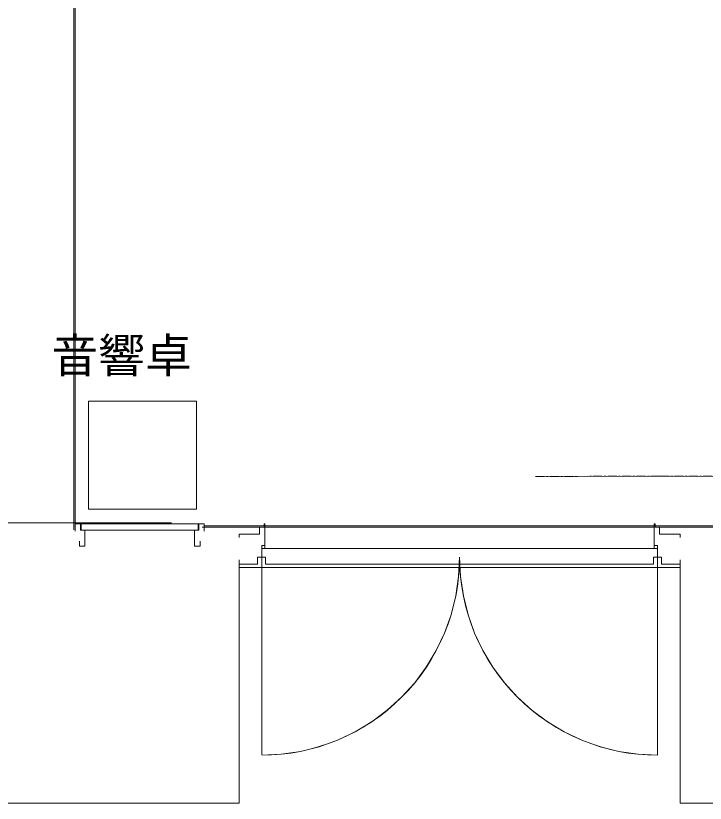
# Model space of a CAD drawing. Units: millimetres, scale not verified. Extents: x -22520 to 22520, y -13465 to 13465.
# Drawn here: x -11749 to -8560, y -2662 to 978 of the extents above; entities that cross this region are included whole.
import ezdxf
from ezdxf.enums import TextEntityAlignment as Align

# ---------------------------------------------------------------- set-up
doc = ezdxf.new("R2010")
doc.units = ezdxf.units.MM
doc.header["$LTSCALE"] = 100
doc.linetypes.add('USER4', pattern=[0.666667, 0.416667, -0.083333, 0.083333, -0.083333])
doc.layers.add('0-1___', color=7, linetype='Continuous', lineweight=18)
doc.layers.add('0-2_220418_4__________________', color=7, linetype='Continuous', lineweight=18)
doc.styles.add('ＭＳ ゴシック', font='')
doc.styles.get('ＭＳ ゴシック').set_extended_font_data('MS Gothic')

# ---------------------------------------------------------------- blocks, each defined once
blk = doc.blocks.new('____')
at = {"layer": '0-1___'}
for p, q in [((-13125.5, -1622.7), (-13125.5, -1122.7)), ((-12625.5, -1122.7), (-13125.5, -1122.7)), ((-12741, -1686.1), (-16813.1, -1686.1))]:
    blk.add_line(p, q, dxfattribs=at)
blk.add_lwpolyline([(-12625.5, -1122.7), (-12625.5, -1622.7), (-13125.5, -1622.7)], dxfattribs=at)
at = {"layer": '0-2_220418_4__________________'}
for p, q in [((-13193.2, -1718.2), (-13193.2, 9019.9)), ((-13187.2, -1718.2), (-13187.2, 9013.9)), ((-12617.2, -1689.7), (-13187.2, -1689.7)), ((-13187.2, -1724), (-13187.2, -1689.7)), ((-13162.2, -1689.7), (-13162.2, -1719.7)), ((-13159.2, -1719.7), (-13159.2, -1689.7)), ((-12617.2, -1719.7), (-12617.2, -1689.7)), ((-12614.2, -1689.7), (-12617.2, -1689.7)), ((-12614.2, -1689.7), (-12614.2, -1719.7)), ((-12333.7, -1705.8), (-12599.2, -1705.6)), ((-12312.7, -1699.6), (-12589.2, -1699.6)), ((-10508.7, -1699.7), (-12308.7, -1699.7)), ((-10508.7, -1705.7), (-12308.7, -1705.7)), ((-10504.7, -1689.6), (-10508.7, -1689.6)), ((-10504.7, -1689.6), (-10504.7, -1705.7)), ((-10105.7, -1699.7), (-10504.7, -1699.7)), ((-10105.7, -1705.7), (-10504.7, -1705.7)), ((-10483.7, -1705.7), (-10483.7, -1737.6)), ((-12614.2, -1719.7), (-13162.2, -1719.7)), ((-12634.2, -1719.7), (-12634.2, -1793.4)), ((-10389.2, -1737.6), (-10483.7, -1737.6)), ((-10389.2, -1737.6), (-10389.2, -1752.6)), ((-13167.2, -1793.4), (-13167.2, -1769.6)), ((-12609.2, -1793.4), (-12609.2, -1769.6)), ((-12609.2, -1793.4), (-12634.2, -1793.4)), ((-12342.7, -1876.6), (-12342.7, -1844.6)), ((-12305.7, -1844.6), (-12342.7, -1844.6)), ((-12305.7, -1844.6), (-12305.7, -1876.6)), ((-10511.7, -1876.6), (-10511.7, -1844.6)), ((-10493.7, -1844.6), (-10493.7, -2759.6)), ((-12428.2, -2981.7), (-12428.2, -1857.1)), ((-10389.2, -1891.7), (-12428.2, -1891.7)), ((-12428.1, -1859.6), (-12428.1, -1876.6)), ((-12342.7, -1876.6), (-12428.1, -1876.6)), ((-10511.7, -1876.6), (-12305.7, -1876.6)), ((-10389.2, -2981.7), (-10389.2, -1857.1)), ((-12428.2, -2981.7), (-13780.7, -2981.7)), ((-6628.2, -2981.7), (-10389.2, -2981.7))]:
    blk.add_line(p, q, dxfattribs=at)
for points in [[(-11057.1, -1471.1), (-10481.6, -1469.6), (-9757.1, -1471.1)], [(-12589.2, -1724), (-12589.2, -1689.7), (-12614.2, -1689.7), (-12614.2, -1719.7)], [(-12323.7, -2755.6), (-12323.7, -1789.6), (-12308.7, -1789.7), (-12308.7, -1800.6), (-12308.7, -1689.6), (-12312.7, -1689.6), (-12312.7, -1705.7), (-12333.7, -1705.7), (-12333.7, -1737.6), (-12428.2, -1737.6), (-12428.2, -1752.6)], [(-10493.7, -1844.6), (-10493.7, -1789.6), (-10508.7, -1789.7), (-10508.7, -1800.6), (-10508.7, -1689.6)], [(-13142.2, -1719.7), (-13142.2, -1793.4), (-13167.2, -1793.4)], [(-10493.7, -1844.6), (-10493.7, -1804.6), (-12323.7, -1804.6)], [(-12323.7, -2759.6), (-12234, -2755.2), (-12145.1, -2742.1), (-12058, -2720.3), (-11973.5, -2690), (-11892.3, -2651.6), (-11815.3, -2605.4), (-11743.2, -2552), (-11676.7, -2491.7), (-11616.4, -2425.1), (-11562.9, -2353), (-11516.7, -2276), (-11478.3, -2194.8), (-11448.1, -2110.3), (-11426.2, -2023.2), (-11413.1, -1934.3), (-11408.7, -1844.6)], [(-11408.7, -1844.6), (-11404.2, -1934.3), (-11391.1, -2023.2), (-11369.3, -2110.3), (-11339, -2194.8), (-11300.6, -2276), (-11254.4, -2353), (-11201, -2425.1), (-11140.7, -2491.7), (-11074.1, -2552), (-11002, -2605.4), (-10925, -2651.6), (-10843.8, -2690), (-10759.3, -2720.3), (-10672.2, -2742.1), (-10583.3, -2755.2), (-10493.7, -2759.6)], [(-10389.2, -1859.6), (-10389.2, -1876.6), (-10474.7, -1876.6), (-10474.7, -1844.6), (-10511.7, -1844.6)]]:
    blk.add_lwpolyline(points, dxfattribs=at)

msp = doc.modelspace()

# ---------------------------------------------------------------- linework, layer by layer
at = {"layer": '0-1___'}
msp.add_line((-11028.4, -1366.4), (-15100.5, -1366.4), dxfattribs=at)
msp.add_lwpolyline([(-11412.9, -803), (-10912.9, -803), (-10912.9, -1303), (-11412.9, -1303)], close=True, dxfattribs=at)
at = {"layer": '0-2_220418_4__________________'}
for p, q in [((-11480.6, -1398.5), (-11480.6, 9339.6)), ((-11474.6, -1398.5), (-11474.6, 9333.6)), ((-10904.6, -1370), (-11446.6, -1370)), ((-10600.1, -1379.9), (-10876.6, -1379.9)), ((-8796.1, -1380), (-10596.1, -1380)), ((-8393.1, -1380), (-8792.1, -1380)), ((-11446.6, -1400), (-10904.6, -1400)), ((-10621.1, -1386), (-10886.6, -1385.8)), ((-8796.1, -1386), (-10596.1, -1386)), ((-8393.1, -1386), (-8771.1, -1386)), ((-10611.1, -1520.9), (-10611.1, -2435.9)), ((-8781.1, -1524.9), (-8781.1, -2439.9)), ((-10715.6, -2662), (-10715.6, -1537.4)), ((-8676.6, -2662), (-8676.6, -1537.4)), ((-8676.6, -1572), (-10715.6, -1572)), ((-10715.6, -2662), (-12068.1, -2662)), ((-4915.6, -2662), (-8676.6, -2662))]:
    msp.add_line(p, q, dxfattribs=at)
at = {"layer": '0-2_220418_4__________________', "linetype": 'USER4'}
msp.add_lwpolyline([(-9344.5, -1151.4), (-8769, -1149.9), (-8044.5, -1151.4)], dxfattribs=at)
at = {"layer": '0-2_220418_4__________________'}
for points in [[(-11474.6, -1404.3), (-11474.6, -1370), (-11449.6, -1370), (-11449.6, -1400), (-11429.6, -1400), (-11429.6, -1473.7), (-11454.6, -1473.7), (-11454.6, -1449.9)], [(-11446.6, -1400), (-11446.6, -1370), (-11449.6, -1370), (-11449.6, -1400)], [(-10876.6, -1404.3), (-10876.6, -1370), (-10901.6, -1370), (-10901.6, -1400), (-10921.6, -1400), (-10921.6, -1473.7), (-10896.6, -1473.7), (-10896.6, -1449.9)], [(-10904.6, -1400), (-10904.6, -1370), (-10901.6, -1370), (-10901.6, -1400)], [(-10715.5, -1539.9), (-10715.5, -1556.9), (-10630.1, -1556.9), (-10630.1, -1524.9), (-10611.1, -1524.9), (-10611.1, -1469.9), (-10596.1, -1469.9), (-10596.1, -1480.9), (-10596.1, -1369.9), (-10600.1, -1369.9), (-10600.1, -1386), (-10621.1, -1386), (-10621.1, -1417.9), (-10715.6, -1417.9), (-10715.6, -1432.9)], [(-8676.6, -1539.9), (-8676.6, -1556.9), (-8762.1, -1556.9), (-8762.1, -1524.9), (-8781.1, -1524.9), (-8781.1, -1469.9), (-8796.1, -1469.9), (-8796.1, -1480.9), (-8796.1, -1369.9), (-8792.1, -1369.9), (-8792.1, -1386), (-8771.1, -1386), (-8771.1, -1417.9), (-8676.6, -1417.9), (-8676.6, -1432.9)]]:
    msp.add_lwpolyline(points, dxfattribs=at)
msp.add_lwpolyline([(-10593.1, -1556.9), (-8799.1, -1556.9), (-8799.1, -1524.9), (-8781.1, -1524.9), (-8781.1, -1484.9), (-10611.1, -1484.9), (-10611.1, -1524.9), (-10593.1, -1524.9)], close=True, dxfattribs=at)
for centre, start, end in [((-10611.1, -1524.9), 315, 360), ((-8781.1, -1524.9), 180, 225), ((-10611.1, -1524.9), 270, 315), ((-8781.1, -1524.9), 225, 270)]:
    msp.add_arc(centre, 915, start, end, dxfattribs=at)

# ---------------------------------------------------------------- block references
at = {"layer": '0-1___'}
msp.add_blockref('____', (1712.6, 319.7), dxfattribs=at)

# ---------------------------------------------------------------- texts
at = {"layer": '0-1___', "style": 'ＭＳ ゴシック'}
msp.add_text('音響卓', height=158.7, dxfattribs=at).set_placement((-11583.8, -719.3), align=Align.BOTTOM_LEFT)

doc.saveas('drawing.dxf')
